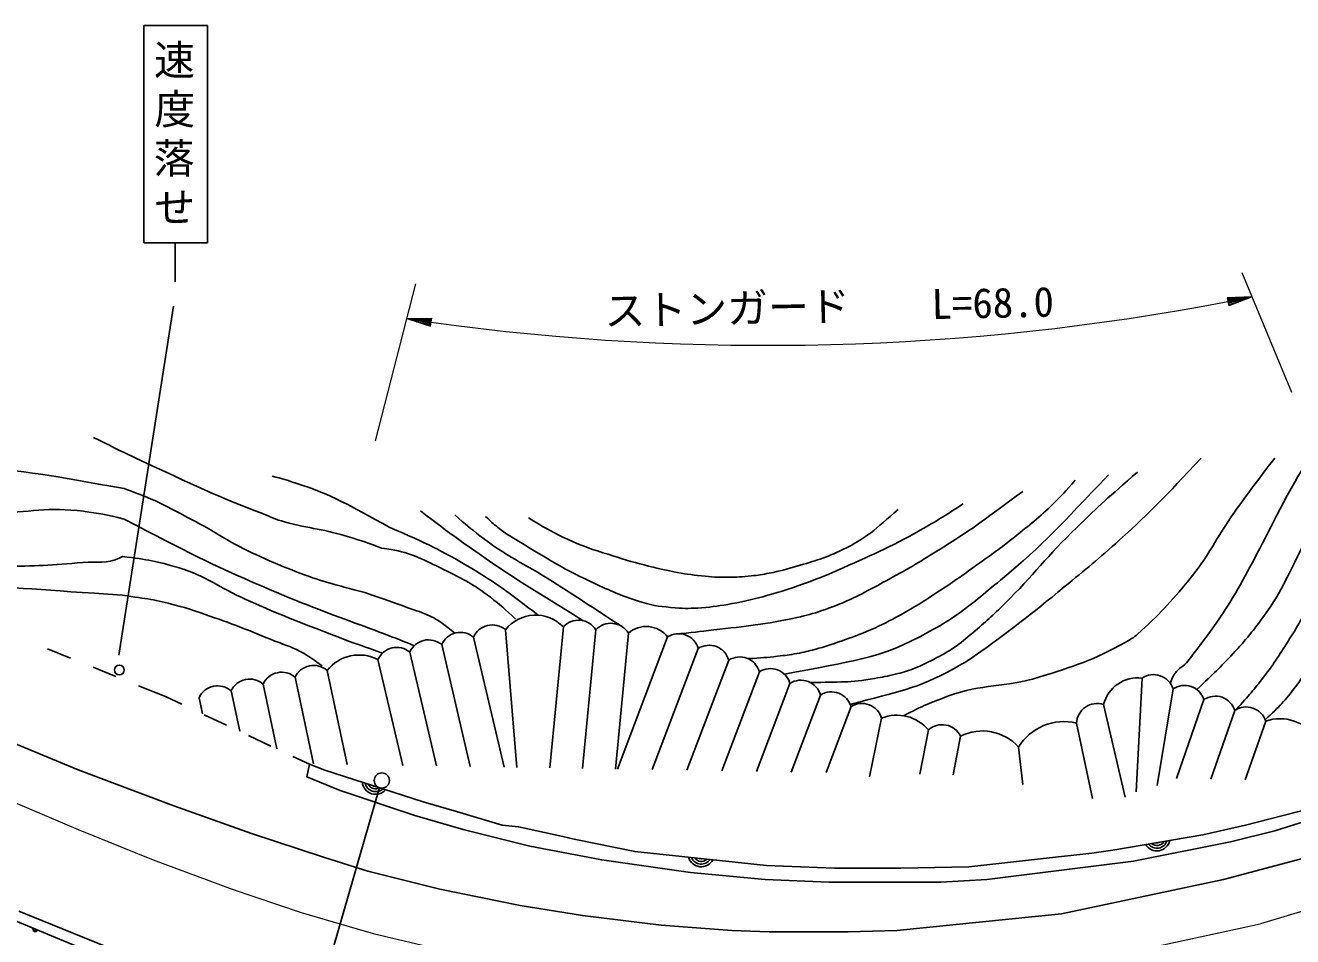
# Model space of a CAD drawing. Units: millimetres, scale not verified. Extents: x 40000 to 680000, y 20000 to 380000.
# Drawn here: x 279404 to 356894, y 261688 to 317377 of the extents above; entities that cross this region are included whole.
import ezdxf
from ezdxf.enums import TextEntityAlignment as Align

# ---------------------------------------------------------------- set-up
doc = ezdxf.new("R2010")
doc.units = ezdxf.units.MM
doc.header["$LTSCALE"] = 1000
doc.linetypes.add('CHAIN', pattern=[18.5, 12, -1.5, 3.5, -1.5])
for name, color, linetype, lineweight in [('M-BGD', 7, 'Continuous', 25), ('M-BMK', 2, 'CHAIN', 13), ('M-STR-HTXT', 7, 'Continuous', 13), ('M-STR-STRC', 7, 'Continuous', 25)]:
    doc.layers.add(name, color=color, linetype=linetype, lineweight=lineweight)
doc.styles.add('ＭＳ ゴシック', font='')
doc.styles.get('ＭＳ ゴシック').set_extended_font_data('MS Gothic')

msp = doc.modelspace()

# ---------------------------------------------------------------- linework, layer by layer
at = {"layer": 'M-BGD'}
for p, q in [((312300, 280621), (311471, 271999)), ((306808, 279990), (308673, 272046)), ((308755, 280447), (309465, 272033)), ((314291, 280429), (313477, 271965)), ((316281, 280238), (315483, 271931)), ((318677, 280008), (315606, 271929)), ((280767, 279272), (282157, 278710)), ((302914, 279076), (304548, 272116)), ((304861, 279533), (306610, 272081)), ((320546, 279297), (317732, 271893)), ((300967, 278619), (302485, 272151)), ((322416, 278586), (319858, 271857)), ((283548, 278148), (284939, 277586)), ((295897, 277539), (297025, 272244)), ((297853, 277956), (299077, 272209)), ((324285, 277876), (321984, 271821)), ((347692, 277487), (347315, 270545)), ((286330, 277024), (287968, 276361)), ((291985, 276706), (292511, 274236)), ((293941, 277122), (294782, 273174)), ((326155, 277165), (324110, 271785)), ((349580, 276829), (348609, 270933)), ((287968, 276361), (288982, 275885)), ((290029, 276289), (290240, 275299)), ((328024, 276454), (326236, 271749)), ((345330, 275866), (346652, 270205)), ((351469, 276170), (349789, 271350)), ((290339, 275247), (291697, 274609)), ((329894, 275744), (328362, 271713)), ((353358, 275512), (351895, 271315)), ((331763, 275033), (331022, 271449)), ((334623, 274318), (334107, 271616)), ((343681, 274734), (344662, 270140)), ((355246, 274854), (354000, 271279)), ((293054, 273970), (294412, 273332)), ((336587, 273943), (336136, 271581)), ((340137, 273265), (340397, 270992)), ((295769, 272694), (296783, 272218)), ((301055, 270793), (296586, 255362))]:
    msp.add_line(p, q, dxfattribs=at)
for points in [[(167188, 289232), (175371, 289574), (183584, 289574), (188410, 289490), (196199, 289151), (201872, 288643), (208391, 287881), (211185, 287458), (215672, 286611), (220160, 285595), (223716, 284664), (230658, 282632), (243358, 278144), (262493, 270186), (271298, 265952), (276971, 263412), (283067, 260872), (293058, 257147)], [(276717, 274334), (282644, 271879), (288486, 269678), (293227, 267984), (297630, 266545), (300339, 265698), (304742, 264598), (309652, 263582), (313462, 262989), (318288, 262396), (322606, 262058), (324892, 261973), (329718, 261973), (332682, 262058), (342757, 263074), (352663, 265190), (359098, 266884), (370274, 270270), (385514, 275858), (401348, 281968)], [(279003, 263243), (284422, 261042), (299069, 255877), (304742, 254438), (308298, 253676), (317780, 252406), (323453, 252067), (328702, 252067), (334629, 252321), (337423, 252575), (340132, 252914), (344620, 253676), (347752, 254353), (351478, 255284), (353848, 255962), (358420, 257570), (364601, 259941), (369681, 262058), (384836, 269254), (403268, 276389)], [(296783, 272218), (296614, 271456), (298646, 270609), (303218, 269085), (306181, 268238), (310245, 267222), (314648, 266376), (320066, 265614), (324638, 265190), (328533, 265021), (335391, 265021), (338185, 265190), (347160, 266291), (353086, 267476), (355796, 268154), (362771, 270347)], [(296783, 272218), (297721, 271867), (303726, 269932), (305758, 269339), (308552, 268492), (309568, 268408), (312277, 267815), (312954, 267646), (316680, 266884), (324723, 266037), (328872, 265868), (332936, 265868), (337084, 265952), (341656, 266460), (344620, 266799), (345890, 266968), (351393, 267900), (354018, 268492), (357912, 269508), (362850, 271095)]]:
    msp.add_lwpolyline(points, dxfattribs=at)
msp.add_circle((301200, 271229), 466, dxfattribs=at)
for centre, radius, start, end in [((310604, 278966), 2369, 44.29508, 141.3079), ((307953, 279489), 1250, 50.08264, 156.34285), ((313223, 279779), 1250, 31.37757, 137.63778), ((315214, 279587), 1250, 31.37757, 137.63778), ((317368, 278972), 1669, 38.37158, 130.64377), ((304059, 278574), 1250, 50.08264, 156.34285), ((306006, 279031), 1250, 50.08264, 156.34285), ((319345, 278951), 1250, 16.05725, 122.31746), ((302111, 278117), 1250, 50.08264, 156.34285), ((321215, 278241), 1250, 16.05725, 122.31746), ((297031, 277014), 1250, 48.89439, 155.15459), ((299813, 276396), 2504, 62.5605, 141.48848), ((323084, 277530), 1250, 16.05725, 122.31746), ((293119, 276180), 1250, 48.89439, 155.15459), ((295075, 276597), 1250, 48.89439, 155.15459), ((324954, 276819), 1250, 16.05725, 122.31746), ((347424, 275345), 2158, 82.88556, 166.03607), ((348389, 276449), 1250, 17.65723, 123.91743), ((291163, 275764), 1250, 48.89439, 155.15459), ((326823, 276109), 1250, 16.05725, 122.31746), ((328693, 275398), 1250, 16.05725, 122.31746), ((350278, 275791), 1250, 17.65723, 123.91743), ((330562, 274687), 1250, 16.05725, 122.31746), ((344930, 274682), 1250, 71.33071, 177.59092), ((352166, 275133), 1250, 17.65723, 123.91743), ((332706, 272730), 2489, 39.64107, 112.26471), ((354055, 274475), 1250, 17.65723, 123.91743), ((335464, 273393), 1250, 26.05602, 132.31622), ((342899, 271610), 3220, 75.95923, 149.0819), ((356128, 272386), 2621, 31.90716, 109.6675), ((337918, 271282), 2975, 41.79067, 116.58157), ((300819, 271197), 812, 184.751, 319.51127), ((300819, 271197), 650, 190.86679, 313.39548), ((300819, 271197), 488, 201.99948, 302.26279), ((300819, 271197), 325, 236.18877, 268.0735), ((348589, 267742), 812, 212.22507, 346.98534), ((348589, 267742), 650, 218.34086, 340.86955), ((348589, 267742), 488, 229.47355, 329.73686), ((348589, 267742), 325, 263.66284, 295.54757), ((320734, 266771), 812, 196.61086, 331.37113), ((320734, 266771), 650, 202.72665, 325.25534), ((320734, 266771), 488, 213.85934, 314.12265), ((320734, 266771), 325, 248.04863, 279.93336), ((280019, 262142), 150, 157.38014, 337.38014), ((280019, 262142), 120, 157.38014, 337.38014), ((280019, 262142), 100, 157.38014, 337.38014), ((280019, 262142), 100, 157.38014, 337.38014), ((280019, 262142), 100, 157.38014, 337.38014), ((280019, 262142), 100, 157.38014, 337.38014)]:
    msp.add_arc(centre, radius, start, end, dxfattribs=at)
for points in [[(356558, 288643), (357955, 291098), (357955, 291098), (359352, 293554)], [(283575, 292199), (284506, 291733), (284506, 291733), (285438, 291268)], [(301243, 279016), (300198, 279385), (300198, 279385), (299154, 279753)]]:
    msp.add_open_spline(points, degree=3, dxfattribs=at)
for points, knots in [([(267827, 290590), (271568, 290652), (272684, 290640), (275786, 290421), (279583, 290152), (280928, 289874), (285438, 289066)], [0, 0, 0, 0, 1, 1, 1, 2, 2, 2, 2]), ([(285438, 291268), (289461, 289411), (290530, 288834), (293904, 287542), (294432, 287340), (294713, 287182), (295259, 287034), (296800, 286618), (297716, 286583), (299238, 286103), (300006, 285861), (300278, 285776), (301186, 285426)], [0, 0, 0, 0, 1, 1, 1, 2, 2, 2, 3, 3, 3, 4, 4, 4, 4]), ([(329846, 275879), (332794, 276685), (333877, 276789), (336153, 278060), (336658, 278342), (336953, 278485), (337423, 278822), (339629, 280400), (340835, 281329), (342926, 283055), (344265, 284160), (345021, 284774), (346313, 285934), (348367, 287777), (348996, 288494), (351308, 290929)], [0, 0, 0, 0, 1, 1, 1, 2, 2, 2, 3, 3, 3, 4, 4, 4, 5, 5, 5, 5]), ([(333105, 275181), (334318, 275819), (334749, 275986), (335847, 276394), (337917, 277162), (339276, 276876), (341382, 277540), (343499, 278208), (344719, 278576), (346652, 279668), (346963, 279844), (347147, 279938), (347414, 280176), (348739, 281361), (349409, 282112), (350546, 283478), (351796, 284980), (352206, 286037), (353340, 287627), (354274, 288935), (354592, 289360), (355796, 290929)], [0, 0, 0, 0, 1, 1, 1, 2, 2, 2, 3, 3, 3, 4, 4, 4, 5, 5, 5, 6, 6, 6, 7, 7, 7, 7]), ([(294497, 289828), (295175, 289665), (295378, 289584), (295936, 289405), (298303, 288647), (299081, 288086), (301694, 286696)], [0, 0, 0, 0, 1, 1, 1, 2, 2, 2, 2]), ([(325823, 277718), (329917, 278567), (331558, 278569), (334714, 280346), (335322, 280688), (335667, 280876), (336238, 281277), (337375, 282075), (337961, 282593), (339032, 283478), (341807, 285773), (342623, 286773), (345636, 289913)], [0, 0, 0, 0, 1, 1, 1, 2, 2, 2, 3, 3, 3, 4, 4, 4, 4]), ([(327401, 277217), (329241, 277255), (329813, 277206), (331327, 277467), (331826, 277553), (332106, 277600), (332597, 277721), (333034, 277828), (333280, 277894), (333698, 278060), (334275, 278289), (334589, 278444), (335137, 278737), (335542, 278954), (335772, 279073), (336153, 279330), (336641, 279659), (336885, 279885), (337338, 280261), (338131, 280919), (338549, 281319), (339286, 282039), (341076, 283789), (341888, 284956), (343688, 286696), (345102, 288062), (345601, 288513), (347414, 290082)], [0, 0, 0, 0, 1, 1, 1, 2, 2, 2, 3, 3, 3, 4, 4, 4, 5, 5, 5, 6, 6, 6, 7, 7, 7, 8, 8, 8, 9, 9, 9, 9]), ([(285438, 289066), (285882, 288921), (286008, 288866), (286369, 288728), (287778, 288188), (288502, 287730), (289840, 287034), (290787, 286542), (291269, 286180), (292211, 285680), (293021, 285249), (293488, 285033), (294328, 284664), (295047, 284347), (295455, 284180), (296190, 283902), (297707, 283328), (298271, 283217), (300170, 282716)], [0, 0, 0, 0, 1, 1, 1, 2, 2, 2, 3, 3, 3, 4, 4, 4, 5, 5, 5, 6, 6, 6, 6]), ([(323586, 278677), (324455, 278729), (324694, 278736), (325400, 278822), (325865, 278878), (326126, 278905), (326586, 278991), (327019, 279072), (327261, 279129), (327686, 279245), (328322, 279418), (328672, 279539), (329295, 279753), (329998, 279994), (330391, 280135), (331073, 280430), (331820, 280753), (332223, 280969), (332936, 281362), (333820, 281849), (334290, 282166), (335137, 282716), (336114, 283351), (336645, 283731), (337592, 284410), (338495, 285057), (339013, 285406), (339878, 286103), (340828, 286868), (341382, 287277), (342249, 288135), (342798, 288678), (342988, 288874), (343604, 289574)], [0, 0, 0, 0, 1, 1, 1, 2, 2, 2, 3, 3, 3, 4, 4, 4, 5, 5, 5, 6, 6, 6, 7, 7, 7, 8, 8, 8, 9, 9, 9, 10, 10, 10, 11, 11, 11, 11]), ([(319079, 280173), (320248, 280280), (320559, 280319), (321506, 280430), (323498, 280665), (324628, 280751), (326586, 281192), (327188, 281328), (327524, 281419), (328110, 281616), (328715, 281819), (329051, 281948), (329634, 282208), (330755, 282709), (331349, 283062), (332428, 283648), (333679, 284326), (334355, 284753), (335560, 285510), (337510, 286736), (338128, 287229), (340386, 288897)], [0, 0, 0, 0, 1, 1, 1, 2, 2, 2, 3, 3, 3, 4, 4, 4, 5, 5, 5, 6, 6, 6, 7, 7, 7, 7]), ([(349403, 277181), (349566, 277550), (349616, 277719), (349869, 277975), (350018, 278125), (350140, 278167), (350292, 278314), (350597, 278607), (350710, 278826), (350970, 279160), (353610, 282553), (354154, 284104), (356558, 288643)], [0, 0, 0, 0, 1, 1, 1, 2, 2, 2, 3, 3, 3, 4, 4, 4, 4]), ([(267404, 287458), (270190, 287341), (270964, 287289), (273245, 287340), (274900, 287377), (275825, 287477), (277479, 287542), (279615, 287627), (280832, 287965), (282951, 287680), (283931, 287548), (284319, 287498), (285438, 287204)], [0, 0, 0, 0, 1, 1, 1, 2, 2, 2, 3, 3, 3, 4, 4, 4, 4]), ([(303556, 287712), (304793, 286756), (305146, 286511), (306181, 285764), (308954, 283765), (309965, 283205), (313518, 280993)], [0, 0, 0, 0, 1, 1, 1, 2, 2, 2, 2]), ([(307536, 287373), (307877, 287041), (307988, 286945), (308298, 286696), (308762, 286322), (309058, 286158), (309568, 285849), (311378, 284751), (312386, 284109), (314309, 283224), (315375, 282734), (315981, 282464), (317103, 282124), (317873, 281890), (318333, 281855), (319135, 281785), (319761, 281730), (320117, 281742), (320744, 281785), (321476, 281836), (321884, 281908), (322606, 282039), (323475, 282196), (323957, 282311), (324808, 282547), (325644, 282779), (326105, 282937), (326924, 283224), (327764, 283520), (328228, 283707), (329041, 284071), (331053, 284971), (332209, 285430), (334121, 286526), (335164, 287124), (335530, 287335), (336746, 288135)], [0, 0, 0, 0, 1, 1, 1, 2, 2, 2, 3, 3, 3, 4, 4, 4, 5, 5, 5, 6, 6, 6, 7, 7, 7, 8, 8, 8, 9, 9, 9, 10, 10, 10, 11, 11, 11, 12, 12, 12, 12]), ([(310160, 287288), (311128, 286692), (311420, 286508), (312277, 286103), (313082, 285722), (313545, 285527), (314394, 285256), (316190, 284683), (317202, 284357), (319050, 283986), (319706, 283855), (320079, 283808), (320744, 283732), (321369, 283661), (321723, 283649), (322352, 283648), (322916, 283646), (323232, 283671), (323792, 283732), (324224, 283780), (324466, 283817), (324892, 283902), (325561, 284034), (325931, 284133), (326586, 284325), (327700, 284652), (328335, 284834), (329380, 285341), (330850, 286054), (331349, 286565), (332766, 287796)], [0, 0, 0, 0, 1, 1, 1, 2, 2, 2, 3, 3, 3, 4, 4, 4, 5, 5, 5, 6, 6, 6, 7, 7, 7, 8, 8, 8, 9, 9, 9, 10, 10, 10, 10]), ([(285438, 287204), (289459, 285130), (290571, 284504), (293989, 283055), (296149, 282140), (296892, 281836), (299577, 280854)], [0, 0, 0, 0, 1, 1, 1, 2, 2, 2, 2]), ([(305673, 287458), (306361, 286834), (306588, 286666), (307197, 286188), (308806, 284924), (309903, 284494), (311627, 283393), (313301, 282324), (313828, 281981), (315899, 280633)], [0, 0, 0, 0, 1, 1, 1, 2, 2, 2, 3, 3, 3, 3]), ([(267319, 286018), (270896, 285360), (271845, 285154), (274770, 284748), (276058, 284570), (276771, 284335), (278072, 284325), (279970, 284311), (281034, 284403), (282927, 284549), (283813, 284618), (284378, 284459), (285184, 284833), (285251, 284864), (285283, 284873), (285353, 284918)], [0, 0, 0, 0, 1, 1, 1, 2, 2, 2, 3, 3, 3, 4, 4, 4, 5, 5, 5, 5]), ([(301694, 286696), (304033, 285660), (304767, 285347), (306604, 284240), (308303, 283217), (308891, 282776), (310764, 281330)], [0, 0, 0, 0, 1, 1, 1, 2, 2, 2, 2]), ([(301186, 285426), (301459, 285405), (301548, 285381), (301778, 285341), (302995, 285131), (303632, 284783), (304742, 284240), (306002, 283624), (306729, 283282), (307839, 282424), (308470, 281936), (308708, 281743), (309382, 281085)], [0, 0, 0, 0, 1, 1, 1, 2, 2, 2, 3, 3, 3, 4, 4, 4, 4]), ([(351037, 276784), (352119, 277823), (352427, 278092), (353256, 278991), (353557, 279318), (353731, 279497), (354018, 279838), (354397, 280288), (354598, 280550), (354949, 281023), (356194, 282699), (356460, 283456), (357574, 285680)], [0, 0, 0, 0, 1, 1, 1, 2, 2, 2, 3, 3, 3, 4, 4, 4, 4]), ([(285353, 284918), (286908, 284729), (287447, 284628), (288740, 284240), (290454, 283726), (291254, 283023), (292888, 282293), (295300, 281217), (296130, 280919), (299154, 279753)], [0, 0, 0, 0, 1, 1, 1, 2, 2, 2, 3, 3, 3, 3]), ([(269351, 284071), (269848, 283792), (270062, 283733), (270536, 283563), (272187, 282971), (273267, 283382), (275017, 283263), (279054, 282991), (280318, 282900), (285353, 282547)], [0, 0, 0, 0, 1, 1, 1, 2, 2, 2, 3, 3, 3, 3]), ([(353432, 275558), (354259, 276471), (354498, 276742), (355118, 277552), (355799, 278440), (356134, 278974), (356727, 279922), (357449, 281077), (357659, 281503), (358420, 282970)], [0, 0, 0, 0, 1, 1, 1, 2, 2, 2, 3, 3, 3, 3]), ([(285353, 282547), (286871, 282331), (287337, 282288), (288570, 281954), (289408, 281728), (289866, 281558), (290687, 281277), (292262, 280739), (293123, 280377), (294666, 279753), (295367, 279470), (295794, 279375), (296444, 278991), (296895, 278725), (297063, 278610), (297545, 278229)], [0, 0, 0, 0, 1, 1, 1, 2, 2, 2, 3, 3, 3, 4, 4, 4, 5, 5, 5, 5]), ([(300170, 282716), (301445, 282272), (301774, 282162), (302794, 281785), (303324, 281589), (303642, 281527), (304149, 281277), (304793, 280960), (305016, 280758), (305663, 280234)], [0, 0, 0, 0, 1, 1, 1, 2, 2, 2, 3, 3, 3, 3]), ([(299577, 280854), (300658, 280455), (300938, 280355), (301802, 280016), (302343, 279805), (302516, 279737), (303183, 279466)], [0, 0, 0, 0, 1, 1, 1, 2, 2, 2, 2]), ([(355213, 274945), (356121, 275763), (356418, 276109), (357066, 276959), (358177, 278418), (358371, 279225), (359098, 281192)], [0, 0, 0, 0, 1, 1, 1, 2, 2, 2, 2])]:
    msp.add_open_spline(points, degree=3, knots=knots, dxfattribs=at)
at = {"layer": 'M-BMK'}
msp.add_lwpolyline([(271880, 272792), (282644, 268238), (287216, 266376), (292042, 264598), (296275, 263158), (300678, 261888), (306350, 260534), (310245, 259856), (315156, 259179), (321336, 258671), (323622, 258586), (328448, 258586), (331242, 258671), (334883, 258925), (340725, 259602), (343180, 259941), (354949, 262481), (364770, 265444), (367026, 266300)], dxfattribs=at)
at = {"layer": 'M-STR-HTXT'}
for p, q in [((356849, 294945), (353800, 302244)), ((300816, 291993), (303282, 301572)), ((354409, 300788), (352889, 300736)), ((352889, 300736), (352988, 300246)), ((353193, 300746), (352899, 300687)), ((352909, 300638), (353497, 300757)), ((353801, 300767), (352919, 300589)), ((352929, 300540), (354105, 300777)), ((354409, 300788), (352939, 300491)), ((352948, 300442), (354125, 300679)), ((354409, 300788), (352988, 300246)), ((353840, 300571), (352958, 300393)), ((352968, 300344), (353556, 300462)), ((353272, 300354), (352978, 300295)), ((302736, 299453), (304257, 299479)), ((302736, 299453), (304183, 298985)), ((302736, 299453), (304220, 299232)), ((304213, 299183), (303026, 299359)), ((304227, 299282), (303040, 299458)), ((303315, 299266), (304205, 299133)), ((303345, 299464), (304235, 299331)), ((304198, 299084), (303604, 299172)), ((304242, 299380), (303649, 299469)), ((303953, 299474), (304249, 299430)), ((304183, 298985), (304257, 299479)), ((303894, 299078), (304191, 299034))]:
    msp.add_line(p, q, dxfattribs=at)
for centre, radius, start, end in [((324768, 447421), 149599, 262.10584, 280.85364), ((94368, -246150), 513908, 68.22346, 81.9048)]:
    msp.add_arc(centre, radius, start, end, dxfattribs=at)
at = {"layer": 'M-STR-STRC'}
for p, q in [((286645, 317377), (290548, 317377)), ((286645, 317377), (286645, 304081)), ((290548, 317377), (290548, 304081)), ((286645, 304081), (290548, 304081)), ((288562, 304081), (288562, 301710)), ((285127, 278880), (288458, 300226))]:
    msp.add_line(p, q, dxfattribs=at)
msp.add_circle((285152, 277983), 305, dxfattribs=at)

# ---------------------------------------------------------------- texts
at = {"layer": 'M-STR-HTXT', "style": 'ＭＳ ゴシック'}
msp.add_text('ストンガード\u3000\u3000L=68.0', height=1833, rotation=1.181, dxfattribs=at).set_placement((328586, 298747), align=Align.BOTTOM_CENTER)
at = {"layer": 'M-STR-STRC', "style": 'ＭＳ ゴシック'}
for s, p in [('速', (287271, 313789)), ('度', (287291, 310789)), ('落', (287251, 307789)), ('せ', (287291, 304789))]:
    msp.add_text(s, height=1833, dxfattribs=at).set_placement(p, align=Align.BOTTOM_LEFT)

doc.saveas('drawing.dxf')
